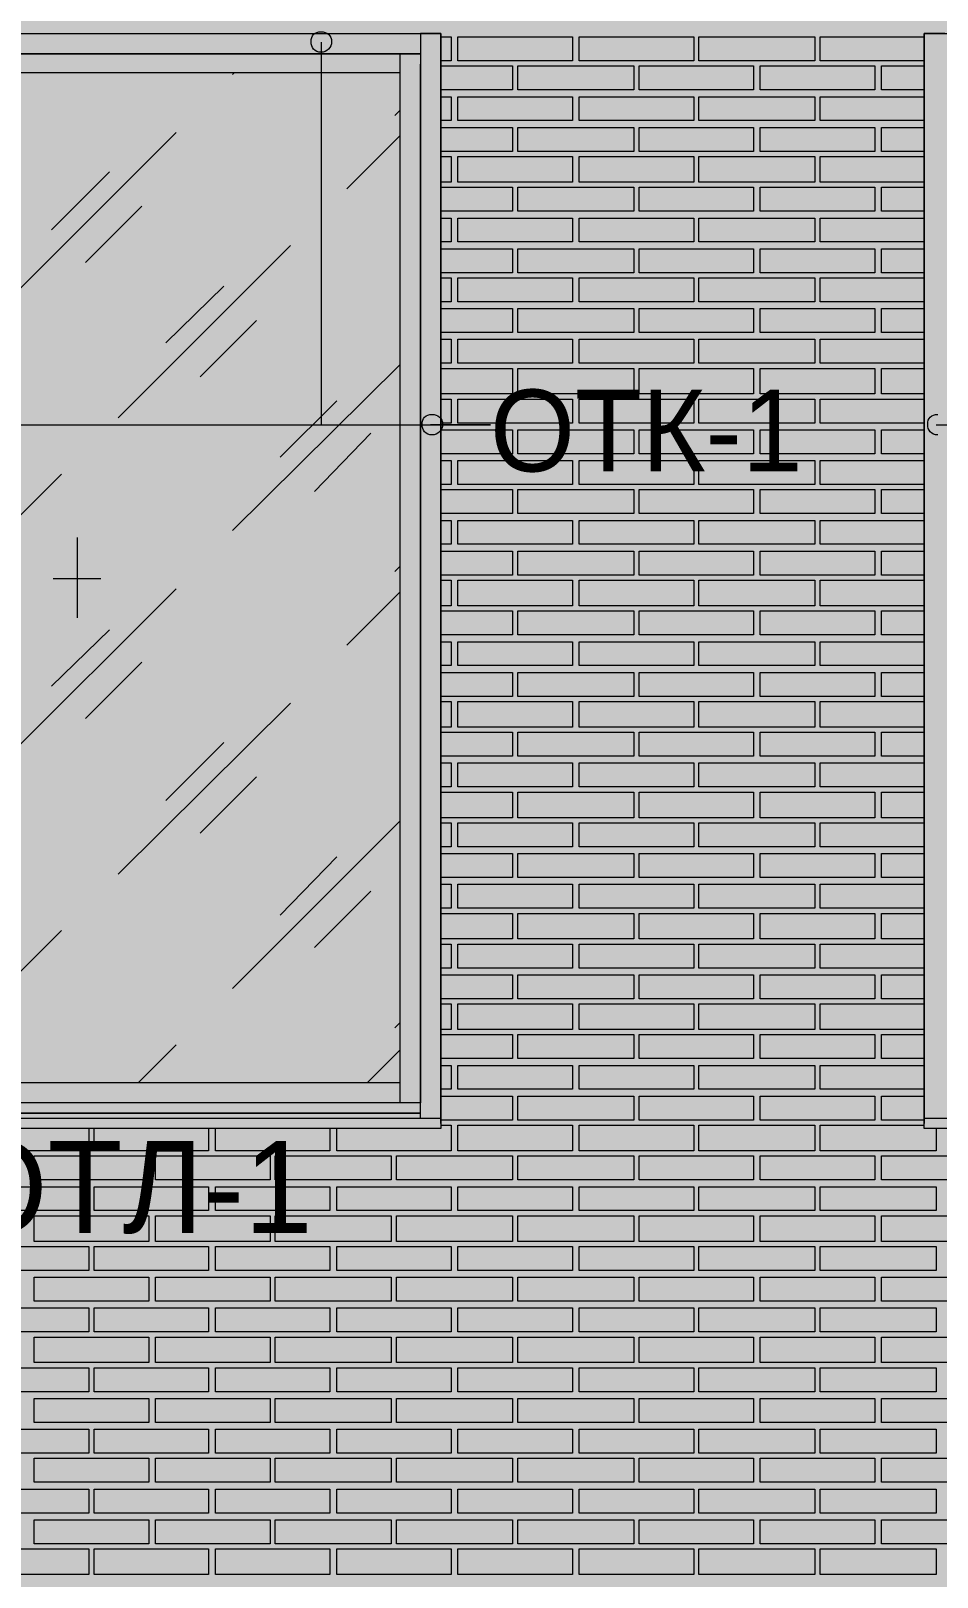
# Model space of a CAD drawing. Header units: millimetres. Extents: x -28928 to 100580, y -22867 to 36490.
# Drawn here: x 20784 to 23028, y 24164 to 27993 of the extents above; entities that cross this region are included whole.
import ezdxf

# ---------------------------------------------------------------- set-up
doc = ezdxf.new("R2010")
doc.units = ezdxf.units.MM
doc.layers.add('PDF _Геометрия', color=7, linetype='Continuous', true_color=0x8f8e8d)
doc.layers.add('PDF _Сплошная заливка', color=7, linetype='Continuous', true_color=0xffffff)
doc.layers.add('PDF _Текст', color=7, linetype='Continuous')

msp = doc.modelspace()

# ---------------------------------------------------------------- hatches: boundary and pattern name
at = {"layer": 'PDF _Сплошная заливка', "true_color": 0xdcd6cf, "transparency": 33554559}
msp.add_hatch(color=254, dxfattribs=at).paths.add_polyline_path([(19133.7, 30089.1), (19133.7, 16343.4), (52641.4, 16343.4), (52641.4, 30089.1)])

# ---------------------------------------------------------------- linework, layer by layer
at = {"layer": 'PDF _Геометрия', "color": 7, "lineweight": 9}
for points in [[(20047.6, 25299.9), (20047.6, 25363.4), (20047.6, 27910.3), (20047.6, 27986.4), (20001.1, 27986.4), (20001.1, 27910.3), (20001.1, 25363.4), (20001.1, 25287.2), (20001.1, 27986.4), (21799.1, 27986.4), (21799.1, 25287.2), (21799.1, 25363.4), (21799.1, 27910.3), (21799.1, 27986.4), (21748.4, 27986.4), (21748.4, 27910.3)], [(21503, 27965.3), (21503, 27017.6), (21921.8, 27017.6), (21773.7, 27017.6)], [(23047.2, 27986.4), (22996.4, 27986.4), (22996.4, 27910.3), (22996.4, 26636.8), (22996.4, 25363.4), (22996.4, 25287.2), (22996.4, 27986.4), (24794.5, 27986.4)], [(21748.4, 25338), (20047.6, 25338), (20047.6, 27910.3), (20047.6, 27935.7), (20098.4, 27935.7), (20098.4, 27910.3), (20098.4, 25338), (20047.6, 25338)], [(21697.6, 27935.7), (21748.4, 27935.7)], [(21697.6, 27935.7), (21697.6, 27910.3)], [(21283, 27884.9), (21287.2, 27889.1)], [(21697.6, 27910.3), (21697.6, 25338)], [(21748.4, 25299.9), (21748.4, 25363.4), (21748.4, 27910.3), (21748.4, 25338)], [(21684.9, 27783.4), (21697.6, 27796)], [(20720.3, 27318), (21143.4, 27741)], [(21566.4, 27601.4), (21697.6, 27732.6)], [(20834.5, 27499.9), (20978.4, 27643.7)], [(20919.1, 27419.5), (21058.7, 27559.1)], [(20999.5, 27034.5), (21426.8, 27461.8)], [(21118, 27220.7), (21261.8, 27360.3)], [(21202.6, 27136), (21342.2, 27275.7)], [(21283, 26755.3), (21697.6, 27165.7)], [(21401.4, 26937.2), (21541.1, 27076.8)], [(20034.9, 27017.6), (21921.8, 27017.6)], [(21486.1, 26852.6), (21625.7, 26996.4)], [(23026.1, 27017.6), (24913, 27017.6)], [(20436.8, 26471.8), (20859.9, 26894.9)], [(20898, 26738.4), (20898, 26539.5)], [(21684.9, 26653.7), (21697.6, 26666.4)], [(20720.3, 26188.4), (21143.4, 26611.4)], [(20838.7, 26636.8), (20957.2, 26636.8)], [(21566.4, 26471.8), (21697.6, 26603)], [(20834.5, 26370.3), (20978.4, 26509.9)], [(20919.1, 26289.9), (21058.7, 26429.5)], [(20999.5, 25904.9), (21426.8, 26328)], [(21118, 26086.8), (21261.8, 26230.7)], [(21202.6, 26006.4), (21342.2, 26146)], [(21283, 25621.4), (21697.6, 26036)], [(21401.4, 25803.4), (21541.1, 25947.2)], [(21486.1, 25723), (21625.7, 25862.6)], [(20483.4, 25388.7), (20859.9, 25765.3)], [(21684.9, 25524.1), (21697.6, 25536.8)], [(21050.3, 25388.7), (21143.4, 25481.8)], [(21617.2, 25388.7), (21697.6, 25469.1)], [(21748.4, 25312.6), (20047.6, 25312.6), (21748.4, 25312.6)], [(21748.4, 25312.6), (20047.6, 25312.6)], [(21748.4, 25338), (21697.6, 25338)], [(21799.1, 25304.1), (21799.1, 25299.9), (20001.1, 25299.9), (20001.1, 25304.1)], [(21799.1, 25299.9), (21799.1, 25274.5), (20001.1, 25274.5), (20001.1, 25299.9)], [(21799.1, 25283), (21799.1, 25274.5)], [(24794.5, 25304.1), (24794.5, 25299.9), (22996.4, 25299.9), (22996.4, 25304.1)], [(24794.5, 25299.9), (24794.5, 25274.5), (22996.4, 25274.5), (22996.4, 25299.9)], [(22996.4, 25274.5), (22996.4, 25283)]]:
    msp.add_lwpolyline(points, dxfattribs=at)
for points in [[(20073, 27935.7), (20047.6, 27935.7), (20047.6, 27986.4), (20073, 27986.4), (21748.4, 27986.4), (21748.4, 27935.7)], [(21697.6, 27889.1), (20098.4, 27889.1), (20098.4, 27935.7), (21697.6, 27935.7)], [(21697.6, 25338), (20098.4, 25338), (20098.4, 25388.7), (21697.6, 25388.7)]]:
    msp.add_lwpolyline(points, close=True, dxfattribs=at)
at = {"layer": 'PDF _Геометрия', "lineweight": 9}
for points in [[(21799.1, 27978), (21824.5, 27978), (21824.5, 27918.7), (21799.1, 27918.7)], [(22996.4, 27918.7), (22738.4, 27918.7), (22738.4, 27978), (22996.4, 27978)], [(21799.1, 27906), (21833, 27906), (21976.8, 27906), (21976.8, 27846.8), (21833, 27846.8), (21799.1, 27846.8)], [(22996.4, 27846.8), (22890.7, 27846.8), (22890.7, 27906), (22996.4, 27906)], [(21799.1, 27829.9), (21824.5, 27829.9), (21824.5, 27770.7), (21799.1, 27770.7)], [(22996.4, 27770.7), (22738.4, 27770.7), (22738.4, 27829.9), (22996.4, 27829.9)], [(21799.1, 27753.7), (21833, 27753.7), (21976.8, 27753.7), (21976.8, 27694.5), (21833, 27694.5), (21799.1, 27694.5)], [(22996.4, 27694.5), (22890.7, 27694.5), (22890.7, 27753.7), (22996.4, 27753.7)], [(21799.1, 27681.8), (21824.5, 27681.8), (21824.5, 27618.4), (21799.1, 27618.4)], [(22996.4, 27618.4), (22738.4, 27618.4), (22738.4, 27681.8), (22996.4, 27681.8)], [(21799.1, 27605.7), (21833, 27605.7), (21976.8, 27605.7), (21976.8, 27546.4), (21833, 27546.4), (21799.1, 27546.4)], [(22996.4, 27546.4), (22890.7, 27546.4), (22890.7, 27605.7), (22996.4, 27605.7)], [(21799.1, 27529.5), (21824.5, 27529.5), (21824.5, 27470.3), (21799.1, 27470.3)], [(22996.4, 27470.3), (22738.4, 27470.3), (22738.4, 27529.5), (22996.4, 27529.5)], [(21799.1, 27453.4), (21833, 27453.4), (21976.8, 27453.4), (21976.8, 27394.1), (21833, 27394.1), (21799.1, 27394.1)], [(22996.4, 27394.1), (22890.7, 27394.1), (22890.7, 27453.4), (22996.4, 27453.4)], [(21799.1, 27381.4), (21824.5, 27381.4), (21824.5, 27322.2), (21799.1, 27322.2)], [(22996.4, 27322.2), (22738.4, 27322.2), (22738.4, 27381.4), (22996.4, 27381.4)], [(21799.1, 27305.3), (21833, 27305.3), (21976.8, 27305.3), (21976.8, 27246), (21833, 27246), (21799.1, 27246)], [(22996.4, 27246), (22890.7, 27246), (22890.7, 27305.3), (22996.4, 27305.3)], [(21799.1, 27229.1), (21824.5, 27229.1), (21824.5, 27169.9), (21799.1, 27169.9)], [(22996.4, 27169.9), (22738.4, 27169.9), (22738.4, 27229.1), (22996.4, 27229.1)], [(21799.1, 27157.2), (21833, 27157.2), (21976.8, 27157.2), (21976.8, 27093.7), (21833, 27093.7), (21799.1, 27093.7)], [(22996.4, 27093.7), (22890.7, 27093.7), (22890.7, 27157.2), (22996.4, 27157.2)], [(21799.1, 27081), (21824.5, 27081), (21824.5, 27021.8), (21799.1, 27021.8)], [(22996.4, 27021.8), (22738.4, 27021.8), (22738.4, 27081), (22996.4, 27081)], [(21799.1, 27004.9), (21833, 27004.9), (21976.8, 27004.9), (21976.8, 26945.7), (21833, 26945.7), (21799.1, 26945.7)], [(22996.4, 26945.7), (22890.7, 26945.7), (22890.7, 27004.9), (22996.4, 27004.9)], [(21799.1, 26928.7), (21824.5, 26928.7), (21824.5, 26869.5), (21799.1, 26869.5)], [(22996.4, 26869.5), (22738.4, 26869.5), (22738.4, 26928.7), (22996.4, 26928.7)], [(21799.1, 26856.8), (21833, 26856.8), (21976.8, 26856.8), (21976.8, 26797.6), (21833, 26797.6), (21799.1, 26797.6)], [(22996.4, 26797.6), (22890.7, 26797.6), (22890.7, 26856.8), (22996.4, 26856.8)], [(21799.1, 26780.7), (21824.5, 26780.7), (21824.5, 26721.4), (21799.1, 26721.4)], [(22996.4, 26721.4), (22738.4, 26721.4), (22738.4, 26780.7), (22996.4, 26780.7)], [(21799.1, 26704.5), (21833, 26704.5), (21976.8, 26704.5), (21976.8, 26645.3), (21833, 26645.3), (21799.1, 26645.3)], [(22996.4, 26645.3), (22890.7, 26645.3), (22890.7, 26704.5), (22996.4, 26704.5)], [(21799.1, 26632.6), (21824.5, 26632.6), (21824.5, 26569.1), (21799.1, 26569.1)], [(22996.4, 26569.1), (22738.4, 26569.1), (22738.4, 26632.6), (22996.4, 26632.6)], [(21799.1, 26556.4), (21833, 26556.4), (21976.8, 26556.4), (21976.8, 26497.2), (21833, 26497.2), (21799.1, 26497.2)], [(22996.4, 26497.2), (22890.7, 26497.2), (22890.7, 26556.4), (22996.4, 26556.4)], [(21799.1, 26480.3), (21824.5, 26480.3), (21824.5, 26421), (21799.1, 26421)], [(22996.4, 26421), (22738.4, 26421), (22738.4, 26480.3), (22996.4, 26480.3)], [(21799.1, 26404.1), (21833, 26404.1), (21976.8, 26404.1), (21976.8, 26344.9), (21833, 26344.9), (21799.1, 26344.9)], [(22996.4, 26344.9), (22890.7, 26344.9), (22890.7, 26404.1), (22996.4, 26404.1)], [(21799.1, 26332.2), (21824.5, 26332.2), (21824.5, 26268.7), (21799.1, 26268.7)], [(22996.4, 26268.7), (22738.4, 26268.7), (22738.4, 26332.2), (22996.4, 26332.2)], [(21799.1, 26256), (21833, 26256), (21976.8, 26256), (21976.8, 26196.8), (21833, 26196.8), (21799.1, 26196.8)], [(22996.4, 26196.8), (22890.7, 26196.8), (22890.7, 26256), (22996.4, 26256)], [(21799.1, 26179.9), (21824.5, 26179.9), (21824.5, 26120.7), (21799.1, 26120.7)], [(22996.4, 26120.7), (22738.4, 26120.7), (22738.4, 26179.9), (22996.4, 26179.9)], [(21799.1, 26108), (21833, 26108), (21976.8, 26108), (21976.8, 26044.5), (21833, 26044.5), (21799.1, 26044.5)], [(22996.4, 26044.5), (22890.7, 26044.5), (22890.7, 26108), (22996.4, 26108)], [(21799.1, 26031.8), (21824.5, 26031.8), (21824.5, 25972.6), (21799.1, 25972.6)], [(22996.4, 25972.6), (22738.4, 25972.6), (22738.4, 26031.8), (22996.4, 26031.8)], [(21799.1, 25955.7), (21833, 25955.7), (21976.8, 25955.7), (21976.8, 25896.4), (21833, 25896.4), (21799.1, 25896.4)], [(22996.4, 25896.4), (22890.7, 25896.4), (22890.7, 25955.7), (22996.4, 25955.7)], [(21799.1, 25879.5), (21824.5, 25879.5), (21824.5, 25820.3), (21799.1, 25820.3)], [(22996.4, 25820.3), (22738.4, 25820.3), (22738.4, 25879.5), (22996.4, 25879.5)], [(21799.1, 25807.6), (21833, 25807.6), (21976.8, 25807.6), (21976.8, 25744.1), (21833, 25744.1), (21799.1, 25744.1)], [(22996.4, 25744.1), (22890.7, 25744.1), (22890.7, 25807.6), (22996.4, 25807.6)], [(21799.1, 25731.4), (21824.5, 25731.4), (21824.5, 25672.2), (21799.1, 25672.2)], [(22996.4, 25672.2), (22738.4, 25672.2), (22738.4, 25731.4), (22996.4, 25731.4)], [(21799.1, 25655.3), (21833, 25655.3), (21976.8, 25655.3), (21976.8, 25596), (21833, 25596), (21799.1, 25596)], [(22996.4, 25596), (22890.7, 25596), (22890.7, 25655.3), (22996.4, 25655.3)], [(21799.1, 25583.4), (21824.5, 25583.4), (21824.5, 25519.9), (21799.1, 25519.9)], [(22996.4, 25519.9), (22738.4, 25519.9), (22738.4, 25583.4), (22996.4, 25583.4)], [(21799.1, 25507.2), (21833, 25507.2), (21976.8, 25507.2), (21976.8, 25448), (21833, 25448), (21799.1, 25448)], [(22996.4, 25448), (22890.7, 25448), (22890.7, 25507.2), (22996.4, 25507.2)], [(21799.1, 25431), (21824.5, 25431), (21824.5, 25371.8), (21799.1, 25371.8)], [(22996.4, 25371.8), (22738.4, 25371.8), (22738.4, 25431), (22996.4, 25431)], [(21799.1, 25354.9), (21833, 25354.9), (21976.8, 25354.9), (21976.8, 25295.7), (21833, 25295.7), (21799.1, 25295.7)], [(22996.4, 25295.7), (22890.7, 25295.7), (22890.7, 25354.9), (22996.4, 25354.9)], [(20927.6, 25274.5), (20927.6, 25219.5), (20639.9, 25219.5), (20639.9, 25274.5)], [(21223.7, 25274.5), (21223.7, 25219.5), (20940.3, 25219.5), (20940.3, 25274.5)], [(21524.1, 25274.5), (21524.1, 25219.5), (21240.7, 25219.5), (21240.7, 25274.5)], [(21799.1, 25283), (21824.5, 25283), (21824.5, 25219.5), (21541.1, 25219.5), (21541.1, 25274.5)], [(23026.1, 25274.5), (23026.1, 25219.5), (22738.4, 25219.5), (22738.4, 25283), (22996.4, 25283)]]:
    msp.add_lwpolyline(points, dxfattribs=at)
for points in [[(22124.9, 27978), (22124.9, 27918.7), (21841.4, 27918.7), (21841.4, 27978)], [(22425.3, 27978), (22425.3, 27918.7), (22141.8, 27918.7), (22141.8, 27978)], [(22725.7, 27978), (22725.7, 27918.7), (22438, 27918.7), (22438, 27978)], [(22277.2, 27846.8), (22133.4, 27846.8), (21989.5, 27846.8), (21989.5, 27906), (22133.4, 27906), (22277.2, 27906)], [(22573.4, 27846.8), (22433.7, 27846.8), (22289.9, 27846.8), (22289.9, 27906), (22433.7, 27906), (22573.4, 27906)], [(22873.7, 27846.8), (22734.1, 27846.8), (22590.3, 27846.8), (22590.3, 27906), (22734.1, 27906), (22873.7, 27906)], [(22124.9, 27829.9), (22124.9, 27770.7), (21841.4, 27770.7), (21841.4, 27829.9)], [(22425.3, 27829.9), (22425.3, 27770.7), (22141.8, 27770.7), (22141.8, 27829.9)], [(22725.7, 27829.9), (22725.7, 27770.7), (22438, 27770.7), (22438, 27829.9)], [(22277.2, 27694.5), (22133.4, 27694.5), (21989.5, 27694.5), (21989.5, 27753.7), (22133.4, 27753.7), (22277.2, 27753.7)], [(22573.4, 27694.5), (22433.7, 27694.5), (22289.9, 27694.5), (22289.9, 27753.7), (22433.7, 27753.7), (22573.4, 27753.7)], [(22873.7, 27694.5), (22734.1, 27694.5), (22590.3, 27694.5), (22590.3, 27753.7), (22734.1, 27753.7), (22873.7, 27753.7)], [(22124.9, 27681.8), (22124.9, 27618.4), (21841.4, 27618.4), (21841.4, 27681.8)], [(22425.3, 27681.8), (22425.3, 27618.4), (22141.8, 27618.4), (22141.8, 27681.8)], [(22725.7, 27681.8), (22725.7, 27618.4), (22438, 27618.4), (22438, 27681.8)], [(22277.2, 27546.4), (22133.4, 27546.4), (21989.5, 27546.4), (21989.5, 27605.7), (22133.4, 27605.7), (22277.2, 27605.7)], [(22573.4, 27546.4), (22433.7, 27546.4), (22289.9, 27546.4), (22289.9, 27605.7), (22433.7, 27605.7), (22573.4, 27605.7)], [(22873.7, 27546.4), (22734.1, 27546.4), (22590.3, 27546.4), (22590.3, 27605.7), (22734.1, 27605.7), (22873.7, 27605.7)], [(22124.9, 27529.5), (22124.9, 27470.3), (21841.4, 27470.3), (21841.4, 27529.5)], [(22425.3, 27529.5), (22425.3, 27470.3), (22141.8, 27470.3), (22141.8, 27529.5)], [(22725.7, 27529.5), (22725.7, 27470.3), (22438, 27470.3), (22438, 27529.5)], [(22277.2, 27394.1), (22133.4, 27394.1), (21989.5, 27394.1), (21989.5, 27453.4), (22133.4, 27453.4), (22277.2, 27453.4)], [(22573.4, 27394.1), (22433.7, 27394.1), (22289.9, 27394.1), (22289.9, 27453.4), (22433.7, 27453.4), (22573.4, 27453.4)], [(22873.7, 27394.1), (22734.1, 27394.1), (22590.3, 27394.1), (22590.3, 27453.4), (22734.1, 27453.4), (22873.7, 27453.4)], [(22124.9, 27381.4), (22124.9, 27322.2), (21841.4, 27322.2), (21841.4, 27381.4)], [(22425.3, 27381.4), (22425.3, 27322.2), (22141.8, 27322.2), (22141.8, 27381.4)], [(22725.7, 27381.4), (22725.7, 27322.2), (22438, 27322.2), (22438, 27381.4)], [(22277.2, 27246), (22133.4, 27246), (21989.5, 27246), (21989.5, 27305.3), (22133.4, 27305.3), (22277.2, 27305.3)], [(22573.4, 27246), (22433.7, 27246), (22289.9, 27246), (22289.9, 27305.3), (22433.7, 27305.3), (22573.4, 27305.3)], [(22873.7, 27246), (22734.1, 27246), (22590.3, 27246), (22590.3, 27305.3), (22734.1, 27305.3), (22873.7, 27305.3)], [(22124.9, 27229.1), (22124.9, 27169.9), (21841.4, 27169.9), (21841.4, 27229.1)], [(22425.3, 27229.1), (22425.3, 27169.9), (22141.8, 27169.9), (22141.8, 27229.1)], [(22725.7, 27229.1), (22725.7, 27169.9), (22438, 27169.9), (22438, 27229.1)], [(22277.2, 27093.7), (22133.4, 27093.7), (21989.5, 27093.7), (21989.5, 27157.2), (22133.4, 27157.2), (22277.2, 27157.2)], [(22573.4, 27093.7), (22433.7, 27093.7), (22289.9, 27093.7), (22289.9, 27157.2), (22433.7, 27157.2), (22573.4, 27157.2)], [(22873.7, 27093.7), (22734.1, 27093.7), (22590.3, 27093.7), (22590.3, 27157.2), (22734.1, 27157.2), (22873.7, 27157.2)], [(22124.9, 27081), (22124.9, 27021.8), (21841.4, 27021.8), (21841.4, 27081)], [(22425.3, 27081), (22425.3, 27021.8), (22141.8, 27021.8), (22141.8, 27081)], [(22725.7, 27081), (22725.7, 27021.8), (22438, 27021.8), (22438, 27081)], [(22277.2, 26945.7), (22133.4, 26945.7), (21989.5, 26945.7), (21989.5, 27004.9), (22133.4, 27004.9), (22277.2, 27004.9)], [(22573.4, 26945.7), (22433.7, 26945.7), (22289.9, 26945.7), (22289.9, 27004.9), (22433.7, 27004.9), (22573.4, 27004.9)], [(22873.7, 26945.7), (22734.1, 26945.7), (22590.3, 26945.7), (22590.3, 27004.9), (22734.1, 27004.9), (22873.7, 27004.9)], [(22124.9, 26928.7), (22124.9, 26869.5), (21841.4, 26869.5), (21841.4, 26928.7)], [(22425.3, 26928.7), (22425.3, 26869.5), (22141.8, 26869.5), (22141.8, 26928.7)], [(22725.7, 26928.7), (22725.7, 26869.5), (22438, 26869.5), (22438, 26928.7)], [(22277.2, 26797.6), (22133.4, 26797.6), (21989.5, 26797.6), (21989.5, 26856.8), (22133.4, 26856.8), (22277.2, 26856.8)], [(22573.4, 26797.6), (22433.7, 26797.6), (22289.9, 26797.6), (22289.9, 26856.8), (22433.7, 26856.8), (22573.4, 26856.8)], [(22873.7, 26797.6), (22734.1, 26797.6), (22590.3, 26797.6), (22590.3, 26856.8), (22734.1, 26856.8), (22873.7, 26856.8)], [(22124.9, 26780.7), (22124.9, 26721.4), (21841.4, 26721.4), (21841.4, 26780.7)], [(22425.3, 26780.7), (22425.3, 26721.4), (22141.8, 26721.4), (22141.8, 26780.7)], [(22725.7, 26780.7), (22725.7, 26721.4), (22438, 26721.4), (22438, 26780.7)], [(22277.2, 26645.3), (22133.4, 26645.3), (21989.5, 26645.3), (21989.5, 26704.5), (22133.4, 26704.5), (22277.2, 26704.5)], [(22573.4, 26645.3), (22433.7, 26645.3), (22289.9, 26645.3), (22289.9, 26704.5), (22433.7, 26704.5), (22573.4, 26704.5)], [(22873.7, 26645.3), (22734.1, 26645.3), (22590.3, 26645.3), (22590.3, 26704.5), (22734.1, 26704.5), (22873.7, 26704.5)], [(22124.9, 26632.6), (22124.9, 26569.1), (21841.4, 26569.1), (21841.4, 26632.6)], [(22425.3, 26632.6), (22425.3, 26569.1), (22141.8, 26569.1), (22141.8, 26632.6)], [(22725.7, 26632.6), (22725.7, 26569.1), (22438, 26569.1), (22438, 26632.6)], [(22277.2, 26497.2), (22133.4, 26497.2), (21989.5, 26497.2), (21989.5, 26556.4), (22133.4, 26556.4), (22277.2, 26556.4)], [(22573.4, 26497.2), (22433.7, 26497.2), (22289.9, 26497.2), (22289.9, 26556.4), (22433.7, 26556.4), (22573.4, 26556.4)], [(22873.7, 26497.2), (22734.1, 26497.2), (22590.3, 26497.2), (22590.3, 26556.4), (22734.1, 26556.4), (22873.7, 26556.4)], [(22124.9, 26480.3), (22124.9, 26421), (21841.4, 26421), (21841.4, 26480.3)], [(22425.3, 26480.3), (22425.3, 26421), (22141.8, 26421), (22141.8, 26480.3)], [(22725.7, 26480.3), (22725.7, 26421), (22438, 26421), (22438, 26480.3)], [(22277.2, 26344.9), (22133.4, 26344.9), (21989.5, 26344.9), (21989.5, 26404.1), (22133.4, 26404.1), (22277.2, 26404.1)], [(22573.4, 26344.9), (22433.7, 26344.9), (22289.9, 26344.9), (22289.9, 26404.1), (22433.7, 26404.1), (22573.4, 26404.1)], [(22873.7, 26344.9), (22734.1, 26344.9), (22590.3, 26344.9), (22590.3, 26404.1), (22734.1, 26404.1), (22873.7, 26404.1)], [(22124.9, 26332.2), (22124.9, 26268.7), (21841.4, 26268.7), (21841.4, 26332.2)], [(22425.3, 26332.2), (22425.3, 26268.7), (22141.8, 26268.7), (22141.8, 26332.2)], [(22725.7, 26332.2), (22725.7, 26268.7), (22438, 26268.7), (22438, 26332.2)], [(22277.2, 26196.8), (22133.4, 26196.8), (21989.5, 26196.8), (21989.5, 26256), (22133.4, 26256), (22277.2, 26256)], [(22573.4, 26196.8), (22433.7, 26196.8), (22289.9, 26196.8), (22289.9, 26256), (22433.7, 26256), (22573.4, 26256)], [(22873.7, 26196.8), (22734.1, 26196.8), (22590.3, 26196.8), (22590.3, 26256), (22734.1, 26256), (22873.7, 26256)], [(22124.9, 26179.9), (22124.9, 26120.7), (21841.4, 26120.7), (21841.4, 26179.9)], [(22425.3, 26179.9), (22425.3, 26120.7), (22141.8, 26120.7), (22141.8, 26179.9)], [(22725.7, 26179.9), (22725.7, 26120.7), (22438, 26120.7), (22438, 26179.9)], [(22277.2, 26044.5), (22133.4, 26044.5), (21989.5, 26044.5), (21989.5, 26108), (22133.4, 26108), (22277.2, 26108)], [(22573.4, 26044.5), (22433.7, 26044.5), (22289.9, 26044.5), (22289.9, 26108), (22433.7, 26108), (22573.4, 26108)], [(22873.7, 26044.5), (22734.1, 26044.5), (22590.3, 26044.5), (22590.3, 26108), (22734.1, 26108), (22873.7, 26108)], [(22124.9, 26031.8), (22124.9, 25972.6), (21841.4, 25972.6), (21841.4, 26031.8)], [(22425.3, 26031.8), (22425.3, 25972.6), (22141.8, 25972.6), (22141.8, 26031.8)], [(22725.7, 26031.8), (22725.7, 25972.6), (22438, 25972.6), (22438, 26031.8)], [(22277.2, 25896.4), (22133.4, 25896.4), (21989.5, 25896.4), (21989.5, 25955.7), (22133.4, 25955.7), (22277.2, 25955.7)], [(22573.4, 25896.4), (22433.7, 25896.4), (22289.9, 25896.4), (22289.9, 25955.7), (22433.7, 25955.7), (22573.4, 25955.7)], [(22873.7, 25896.4), (22734.1, 25896.4), (22590.3, 25896.4), (22590.3, 25955.7), (22734.1, 25955.7), (22873.7, 25955.7)], [(22124.9, 25879.5), (22124.9, 25820.3), (21841.4, 25820.3), (21841.4, 25879.5)], [(22425.3, 25879.5), (22425.3, 25820.3), (22141.8, 25820.3), (22141.8, 25879.5)], [(22725.7, 25879.5), (22725.7, 25820.3), (22438, 25820.3), (22438, 25879.5)], [(22277.2, 25744.1), (22133.4, 25744.1), (21989.5, 25744.1), (21989.5, 25807.6), (22133.4, 25807.6), (22277.2, 25807.6)], [(22573.4, 25744.1), (22433.7, 25744.1), (22289.9, 25744.1), (22289.9, 25807.6), (22433.7, 25807.6), (22573.4, 25807.6)], [(22873.7, 25744.1), (22734.1, 25744.1), (22590.3, 25744.1), (22590.3, 25807.6), (22734.1, 25807.6), (22873.7, 25807.6)], [(22124.9, 25731.4), (22124.9, 25672.2), (21841.4, 25672.2), (21841.4, 25731.4)], [(22425.3, 25731.4), (22425.3, 25672.2), (22141.8, 25672.2), (22141.8, 25731.4)], [(22725.7, 25731.4), (22725.7, 25672.2), (22438, 25672.2), (22438, 25731.4)], [(22277.2, 25596), (22133.4, 25596), (21989.5, 25596), (21989.5, 25655.3), (22133.4, 25655.3), (22277.2, 25655.3)], [(22573.4, 25596), (22433.7, 25596), (22289.9, 25596), (22289.9, 25655.3), (22433.7, 25655.3), (22573.4, 25655.3)], [(22873.7, 25596), (22734.1, 25596), (22590.3, 25596), (22590.3, 25655.3), (22734.1, 25655.3), (22873.7, 25655.3)], [(22124.9, 25583.4), (22124.9, 25519.9), (21841.4, 25519.9), (21841.4, 25583.4)], [(22425.3, 25583.4), (22425.3, 25519.9), (22141.8, 25519.9), (22141.8, 25583.4)], [(22725.7, 25583.4), (22725.7, 25519.9), (22438, 25519.9), (22438, 25583.4)], [(22277.2, 25448), (22133.4, 25448), (21989.5, 25448), (21989.5, 25507.2), (22133.4, 25507.2), (22277.2, 25507.2)], [(22573.4, 25448), (22433.7, 25448), (22289.9, 25448), (22289.9, 25507.2), (22433.7, 25507.2), (22573.4, 25507.2)], [(22873.7, 25448), (22734.1, 25448), (22590.3, 25448), (22590.3, 25507.2), (22734.1, 25507.2), (22873.7, 25507.2)], [(22124.9, 25431), (22124.9, 25371.8), (21841.4, 25371.8), (21841.4, 25431)], [(22425.3, 25431), (22425.3, 25371.8), (22141.8, 25371.8), (22141.8, 25431)], [(22725.7, 25431), (22725.7, 25371.8), (22438, 25371.8), (22438, 25431)], [(22277.2, 25295.7), (22133.4, 25295.7), (21989.5, 25295.7), (21989.5, 25354.9), (22133.4, 25354.9), (22277.2, 25354.9)], [(22573.4, 25295.7), (22433.7, 25295.7), (22289.9, 25295.7), (22289.9, 25354.9), (22433.7, 25354.9), (22573.4, 25354.9)], [(22873.7, 25295.7), (22734.1, 25295.7), (22590.3, 25295.7), (22590.3, 25354.9), (22734.1, 25354.9), (22873.7, 25354.9)], [(22124.9, 25283), (22124.9, 25219.5), (21841.4, 25219.5), (21841.4, 25283)], [(22425.3, 25283), (22425.3, 25219.5), (22141.8, 25219.5), (22141.8, 25283)], [(22725.7, 25283), (22725.7, 25219.5), (22438, 25219.5), (22438, 25283)], [(21075.7, 25147.6), (20931.8, 25147.6), (20792.2, 25147.6), (20792.2, 25206.8), (20931.8, 25206.8), (21075.7, 25206.8)], [(21376.1, 25147.6), (21232.2, 25147.6), (21092.6, 25147.6), (21092.6, 25206.8), (21232.2, 25206.8), (21376.1, 25206.8)], [(21676.4, 25147.6), (21532.6, 25147.6), (21388.7, 25147.6), (21388.7, 25206.8), (21532.6, 25206.8), (21676.4, 25206.8)], [(21976.8, 25147.6), (21833, 25147.6), (21689.1, 25147.6), (21689.1, 25206.8), (21833, 25206.8), (21976.8, 25206.8)], [(22277.2, 25147.6), (22133.4, 25147.6), (21989.5, 25147.6), (21989.5, 25206.8), (22133.4, 25206.8), (22277.2, 25206.8)], [(22573.4, 25147.6), (22433.7, 25147.6), (22289.9, 25147.6), (22289.9, 25206.8), (22433.7, 25206.8), (22573.4, 25206.8)], [(22873.7, 25147.6), (22734.1, 25147.6), (22590.3, 25147.6), (22590.3, 25206.8), (22734.1, 25206.8), (22873.7, 25206.8)], [(23174.1, 25147.6), (23030.3, 25147.6), (22890.7, 25147.6), (22890.7, 25206.8), (23030.3, 25206.8), (23174.1, 25206.8)], [(20927.6, 25130.7), (20927.6, 25071.4), (20639.9, 25071.4), (20639.9, 25130.7)], [(21223.7, 25130.7), (21223.7, 25071.4), (20940.3, 25071.4), (20940.3, 25130.7)], [(21524.1, 25130.7), (21524.1, 25071.4), (21240.7, 25071.4), (21240.7, 25130.7)], [(21824.5, 25130.7), (21824.5, 25071.4), (21541.1, 25071.4), (21541.1, 25130.7)], [(22124.9, 25130.7), (22124.9, 25071.4), (21841.4, 25071.4), (21841.4, 25130.7)], [(22425.3, 25130.7), (22425.3, 25071.4), (22141.8, 25071.4), (22141.8, 25130.7)], [(22725.7, 25130.7), (22725.7, 25071.4), (22438, 25071.4), (22438, 25130.7)], [(23026.1, 25130.7), (23026.1, 25071.4), (22738.4, 25071.4), (22738.4, 25130.7)], [(21075.7, 24995.3), (20931.8, 24995.3), (20792.2, 24995.3), (20792.2, 25058.7), (20931.8, 25058.7), (21075.7, 25058.7)], [(21376.1, 24995.3), (21232.2, 24995.3), (21092.6, 24995.3), (21092.6, 25058.7), (21232.2, 25058.7), (21376.1, 25058.7)], [(21676.4, 24995.3), (21532.6, 24995.3), (21388.7, 24995.3), (21388.7, 25058.7), (21532.6, 25058.7), (21676.4, 25058.7)], [(21976.8, 24995.3), (21833, 24995.3), (21689.1, 24995.3), (21689.1, 25058.7), (21833, 25058.7), (21976.8, 25058.7)], [(22277.2, 24995.3), (22133.4, 24995.3), (21989.5, 24995.3), (21989.5, 25058.7), (22133.4, 25058.7), (22277.2, 25058.7)], [(22573.4, 24995.3), (22433.7, 24995.3), (22289.9, 24995.3), (22289.9, 25058.7), (22433.7, 25058.7), (22573.4, 25058.7)], [(22873.7, 24995.3), (22734.1, 24995.3), (22590.3, 24995.3), (22590.3, 25058.7), (22734.1, 25058.7), (22873.7, 25058.7)], [(23174.1, 24995.3), (23030.3, 24995.3), (22890.7, 24995.3), (22890.7, 25058.7), (23030.3, 25058.7), (23174.1, 25058.7)], [(20927.6, 24982.6), (20927.6, 24923.4), (20639.9, 24923.4), (20639.9, 24982.6)], [(21223.7, 24982.6), (21223.7, 24923.4), (20940.3, 24923.4), (20940.3, 24982.6)], [(21524.1, 24982.6), (21524.1, 24923.4), (21240.7, 24923.4), (21240.7, 24982.6)], [(21824.5, 24982.6), (21824.5, 24923.4), (21541.1, 24923.4), (21541.1, 24982.6)], [(22124.9, 24982.6), (22124.9, 24923.4), (21841.4, 24923.4), (21841.4, 24982.6)], [(22425.3, 24982.6), (22425.3, 24923.4), (22141.8, 24923.4), (22141.8, 24982.6)], [(22725.7, 24982.6), (22725.7, 24923.4), (22438, 24923.4), (22438, 24982.6)], [(23026.1, 24982.6), (23026.1, 24923.4), (22738.4, 24923.4), (22738.4, 24982.6)], [(21075.7, 24847.2), (20931.8, 24847.2), (20792.2, 24847.2), (20792.2, 24906.4), (20931.8, 24906.4), (21075.7, 24906.4)], [(21376.1, 24847.2), (21232.2, 24847.2), (21092.6, 24847.2), (21092.6, 24906.4), (21232.2, 24906.4), (21376.1, 24906.4)], [(21676.4, 24847.2), (21532.6, 24847.2), (21388.7, 24847.2), (21388.7, 24906.4), (21532.6, 24906.4), (21676.4, 24906.4)], [(21976.8, 24847.2), (21833, 24847.2), (21689.1, 24847.2), (21689.1, 24906.4), (21833, 24906.4), (21976.8, 24906.4)], [(22277.2, 24847.2), (22133.4, 24847.2), (21989.5, 24847.2), (21989.5, 24906.4), (22133.4, 24906.4), (22277.2, 24906.4)], [(22573.4, 24847.2), (22433.7, 24847.2), (22289.9, 24847.2), (22289.9, 24906.4), (22433.7, 24906.4), (22573.4, 24906.4)], [(22873.7, 24847.2), (22734.1, 24847.2), (22590.3, 24847.2), (22590.3, 24906.4), (22734.1, 24906.4), (22873.7, 24906.4)], [(23174.1, 24847.2), (23030.3, 24847.2), (22890.7, 24847.2), (22890.7, 24906.4), (23030.3, 24906.4), (23174.1, 24906.4)], [(20927.6, 24830.3), (20927.6, 24771), (20639.9, 24771), (20639.9, 24830.3)], [(21223.7, 24830.3), (21223.7, 24771), (20940.3, 24771), (20940.3, 24830.3)], [(21524.1, 24830.3), (21524.1, 24771), (21240.7, 24771), (21240.7, 24830.3)], [(21824.5, 24830.3), (21824.5, 24771), (21541.1, 24771), (21541.1, 24830.3)], [(22124.9, 24830.3), (22124.9, 24771), (21841.4, 24771), (21841.4, 24830.3)], [(22425.3, 24830.3), (22425.3, 24771), (22141.8, 24771), (22141.8, 24830.3)], [(22725.7, 24830.3), (22725.7, 24771), (22438, 24771), (22438, 24830.3)], [(23026.1, 24830.3), (23026.1, 24771), (22738.4, 24771), (22738.4, 24830.3)], [(21075.7, 24694.9), (20931.8, 24694.9), (20792.2, 24694.9), (20792.2, 24758.4), (20931.8, 24758.4), (21075.7, 24758.4)], [(21376.1, 24694.9), (21232.2, 24694.9), (21092.6, 24694.9), (21092.6, 24758.4), (21232.2, 24758.4), (21376.1, 24758.4)], [(21676.4, 24694.9), (21532.6, 24694.9), (21388.7, 24694.9), (21388.7, 24758.4), (21532.6, 24758.4), (21676.4, 24758.4)], [(21976.8, 24694.9), (21833, 24694.9), (21689.1, 24694.9), (21689.1, 24758.4), (21833, 24758.4), (21976.8, 24758.4)], [(22277.2, 24694.9), (22133.4, 24694.9), (21989.5, 24694.9), (21989.5, 24758.4), (22133.4, 24758.4), (22277.2, 24758.4)], [(22573.4, 24694.9), (22433.7, 24694.9), (22289.9, 24694.9), (22289.9, 24758.4), (22433.7, 24758.4), (22573.4, 24758.4)], [(22873.7, 24694.9), (22734.1, 24694.9), (22590.3, 24694.9), (22590.3, 24758.4), (22734.1, 24758.4), (22873.7, 24758.4)], [(23174.1, 24694.9), (23030.3, 24694.9), (22890.7, 24694.9), (22890.7, 24758.4), (23030.3, 24758.4), (23174.1, 24758.4)], [(20927.6, 24682.2), (20927.6, 24623), (20639.9, 24623), (20639.9, 24682.2)], [(21223.7, 24682.2), (21223.7, 24623), (20940.3, 24623), (20940.3, 24682.2)], [(21524.1, 24682.2), (21524.1, 24623), (21240.7, 24623), (21240.7, 24682.2)], [(21824.5, 24682.2), (21824.5, 24623), (21541.1, 24623), (21541.1, 24682.2)], [(22124.9, 24682.2), (22124.9, 24623), (21841.4, 24623), (21841.4, 24682.2)], [(22425.3, 24682.2), (22425.3, 24623), (22141.8, 24623), (22141.8, 24682.2)], [(22725.7, 24682.2), (22725.7, 24623), (22438, 24623), (22438, 24682.2)], [(23026.1, 24682.2), (23026.1, 24623), (22738.4, 24623), (22738.4, 24682.2)], [(21075.7, 24546.8), (20931.8, 24546.8), (20792.2, 24546.8), (20792.2, 24606), (20931.8, 24606), (21075.7, 24606)], [(21376.1, 24546.8), (21232.2, 24546.8), (21092.6, 24546.8), (21092.6, 24606), (21232.2, 24606), (21376.1, 24606)], [(21676.4, 24546.8), (21532.6, 24546.8), (21388.7, 24546.8), (21388.7, 24606), (21532.6, 24606), (21676.4, 24606)], [(21976.8, 24546.8), (21833, 24546.8), (21689.1, 24546.8), (21689.1, 24606), (21833, 24606), (21976.8, 24606)], [(22277.2, 24546.8), (22133.4, 24546.8), (21989.5, 24546.8), (21989.5, 24606), (22133.4, 24606), (22277.2, 24606)], [(22573.4, 24546.8), (22433.7, 24546.8), (22289.9, 24546.8), (22289.9, 24606), (22433.7, 24606), (22573.4, 24606)], [(22873.7, 24546.8), (22734.1, 24546.8), (22590.3, 24546.8), (22590.3, 24606), (22734.1, 24606), (22873.7, 24606)], [(23174.1, 24546.8), (23030.3, 24546.8), (22890.7, 24546.8), (22890.7, 24606), (23030.3, 24606), (23174.1, 24606)], [(20927.6, 24529.9), (20927.6, 24470.7), (20639.9, 24470.7), (20639.9, 24529.9)], [(21223.7, 24529.9), (21223.7, 24470.7), (20940.3, 24470.7), (20940.3, 24529.9)], [(21524.1, 24529.9), (21524.1, 24470.7), (21240.7, 24470.7), (21240.7, 24529.9)], [(21824.5, 24529.9), (21824.5, 24470.7), (21541.1, 24470.7), (21541.1, 24529.9)], [(22124.9, 24529.9), (22124.9, 24470.7), (21841.4, 24470.7), (21841.4, 24529.9)], [(22425.3, 24529.9), (22425.3, 24470.7), (22141.8, 24470.7), (22141.8, 24529.9)], [(22725.7, 24529.9), (22725.7, 24470.7), (22438, 24470.7), (22438, 24529.9)], [(23026.1, 24529.9), (23026.1, 24470.7), (22738.4, 24470.7), (22738.4, 24529.9)], [(21075.7, 24398.7), (20931.8, 24398.7), (20792.2, 24398.7), (20792.2, 24458), (20931.8, 24458), (21075.7, 24458)], [(21376.1, 24398.7), (21232.2, 24398.7), (21092.6, 24398.7), (21092.6, 24458), (21232.2, 24458), (21376.1, 24458)], [(21676.4, 24398.7), (21532.6, 24398.7), (21388.7, 24398.7), (21388.7, 24458), (21532.6, 24458), (21676.4, 24458)], [(21976.8, 24398.7), (21833, 24398.7), (21689.1, 24398.7), (21689.1, 24458), (21833, 24458), (21976.8, 24458)], [(22277.2, 24398.7), (22133.4, 24398.7), (21989.5, 24398.7), (21989.5, 24458), (22133.4, 24458), (22277.2, 24458)], [(22573.4, 24398.7), (22433.7, 24398.7), (22289.9, 24398.7), (22289.9, 24458), (22433.7, 24458), (22573.4, 24458)], [(22873.7, 24398.7), (22734.1, 24398.7), (22590.3, 24398.7), (22590.3, 24458), (22734.1, 24458), (22873.7, 24458)], [(23174.1, 24398.7), (23030.3, 24398.7), (22890.7, 24398.7), (22890.7, 24458), (23030.3, 24458), (23174.1, 24458)], [(20927.6, 24381.8), (20927.6, 24322.6), (20639.9, 24322.6), (20639.9, 24381.8)], [(21223.7, 24381.8), (21223.7, 24322.6), (20940.3, 24322.6), (20940.3, 24381.8)], [(21524.1, 24381.8), (21524.1, 24322.6), (21240.7, 24322.6), (21240.7, 24381.8)], [(21824.5, 24381.8), (21824.5, 24322.6), (21541.1, 24322.6), (21541.1, 24381.8)], [(22124.9, 24381.8), (22124.9, 24322.6), (21841.4, 24322.6), (21841.4, 24381.8)], [(22425.3, 24381.8), (22425.3, 24322.6), (22141.8, 24322.6), (22141.8, 24381.8)], [(22725.7, 24381.8), (22725.7, 24322.6), (22438, 24322.6), (22438, 24381.8)], [(23026.1, 24381.8), (23026.1, 24322.6), (22738.4, 24322.6), (22738.4, 24381.8)], [(21075.7, 24246.4), (20931.8, 24246.4), (20792.2, 24246.4), (20792.2, 24305.7), (20931.8, 24305.7), (21075.7, 24305.7)], [(21376.1, 24246.4), (21232.2, 24246.4), (21092.6, 24246.4), (21092.6, 24305.7), (21232.2, 24305.7), (21376.1, 24305.7)], [(21676.4, 24246.4), (21532.6, 24246.4), (21388.7, 24246.4), (21388.7, 24305.7), (21532.6, 24305.7), (21676.4, 24305.7)], [(21976.8, 24246.4), (21833, 24246.4), (21689.1, 24246.4), (21689.1, 24305.7), (21833, 24305.7), (21976.8, 24305.7)], [(22277.2, 24246.4), (22133.4, 24246.4), (21989.5, 24246.4), (21989.5, 24305.7), (22133.4, 24305.7), (22277.2, 24305.7)], [(22573.4, 24246.4), (22433.7, 24246.4), (22289.9, 24246.4), (22289.9, 24305.7), (22433.7, 24305.7), (22573.4, 24305.7)], [(22873.7, 24246.4), (22734.1, 24246.4), (22590.3, 24246.4), (22590.3, 24305.7), (22734.1, 24305.7), (22873.7, 24305.7)], [(23174.1, 24246.4), (23030.3, 24246.4), (22890.7, 24246.4), (22890.7, 24305.7), (23030.3, 24305.7), (23174.1, 24305.7)], [(20927.6, 24233.7), (20927.6, 24170.3), (20639.9, 24170.3), (20639.9, 24233.7)], [(21223.7, 24233.7), (21223.7, 24170.3), (20940.3, 24170.3), (20940.3, 24233.7)], [(21524.1, 24233.7), (21524.1, 24170.3), (21240.7, 24170.3), (21240.7, 24233.7)], [(21824.5, 24233.7), (21824.5, 24170.3), (21541.1, 24170.3), (21541.1, 24233.7)], [(22124.9, 24233.7), (22124.9, 24170.3), (21841.4, 24170.3), (21841.4, 24233.7)], [(22425.3, 24233.7), (22425.3, 24170.3), (22141.8, 24170.3), (22141.8, 24233.7)], [(22725.7, 24233.7), (22725.7, 24170.3), (22438, 24170.3), (22438, 24233.7)], [(23026.1, 24233.7), (23026.1, 24170.3), (22738.4, 24170.3), (22738.4, 24233.7)]]:
    msp.add_lwpolyline(points, close=True, dxfattribs=at)
at = {"layer": 'PDF _Геометрия', "color": 7, "lineweight": 9}
for points in [[(21477.6, 27965.3), (21477.6, 27982.2), (21486.1, 27990.7), (21503, 27990.7)], [(21477.6, 27965.3), (21477.6, 27982.2), (21486.1, 27990.7), (21503, 27990.7)], [(21503, 27990.7), (21515.7, 27990.7), (21528.4, 27982.2), (21528.4, 27965.3)], [(21503, 27990.7), (21515.7, 27990.7), (21528.4, 27982.2), (21528.4, 27965.3)], [(21503, 27939.9), (21486.1, 27939.9), (21477.6, 27952.6), (21477.6, 27965.3)], [(21503, 27939.9), (21486.1, 27939.9), (21477.6, 27952.6), (21477.6, 27965.3)], [(21528.4, 27965.3), (21528.4, 27952.6), (21515.7, 27939.9), (21503, 27939.9)], [(21528.4, 27965.3), (21528.4, 27952.6), (21515.7, 27939.9), (21503, 27939.9)], [(21752.6, 27017.6), (21752.6, 27034.5), (21761.1, 27043), (21778, 27043)], [(21752.6, 27017.6), (21752.6, 27034.5), (21761.1, 27043), (21778, 27043)], [(21778, 27043), (21790.7, 27043), (21803.4, 27034.5), (21803.4, 27017.6)], [(21778, 27043), (21790.7, 27043), (21803.4, 27034.5), (21803.4, 27017.6)], [(23004.9, 27017.6), (23004.9, 27034.5), (23013.4, 27043), (23030.3, 27043)], [(23004.9, 27017.6), (23004.9, 27034.5), (23013.4, 27043), (23030.3, 27043)], [(21778, 26992.2), (21761.1, 26992.2), (21752.6, 27004.9), (21752.6, 27017.6)], [(21778, 26992.2), (21761.1, 26992.2), (21752.6, 27004.9), (21752.6, 27017.6)], [(21803.4, 27017.6), (21803.4, 27004.9), (21790.7, 26992.2), (21778, 26992.2)], [(21803.4, 27017.6), (21803.4, 27004.9), (21790.7, 26992.2), (21778, 26992.2)], [(23030.3, 26992.2), (23013.4, 26992.2), (23004.9, 27004.9), (23004.9, 27017.6)], [(23030.3, 26992.2), (23013.4, 26992.2), (23004.9, 27004.9), (23004.9, 27017.6)]]:
    msp.add_open_spline(points, degree=3, dxfattribs=at)
at = {"layer": 'PDF _Сплошная заливка', "lineweight": 9, "transparency": 33554559}
msp.add_solid([(20098.4, 27889.1), (20098.4, 25388.7), (21697.6, 27889.1), (21697.6, 25388.7)], dxfattribs=at)

# ---------------------------------------------------------------- texts
at = {"layer": 'PDF _Текст', "attachment_point": 4, "style": ''}
for s, insert, char_height in [('ОТК-1', (21920.7, 27001.8), 202.56), ('ОТЛ-1', (20587.9, 25128.2), 227.71)]:
    msp.add_mtext(s, dxfattribs=dict(at, insert=insert, char_height=char_height))

doc.saveas('drawing.dxf')
